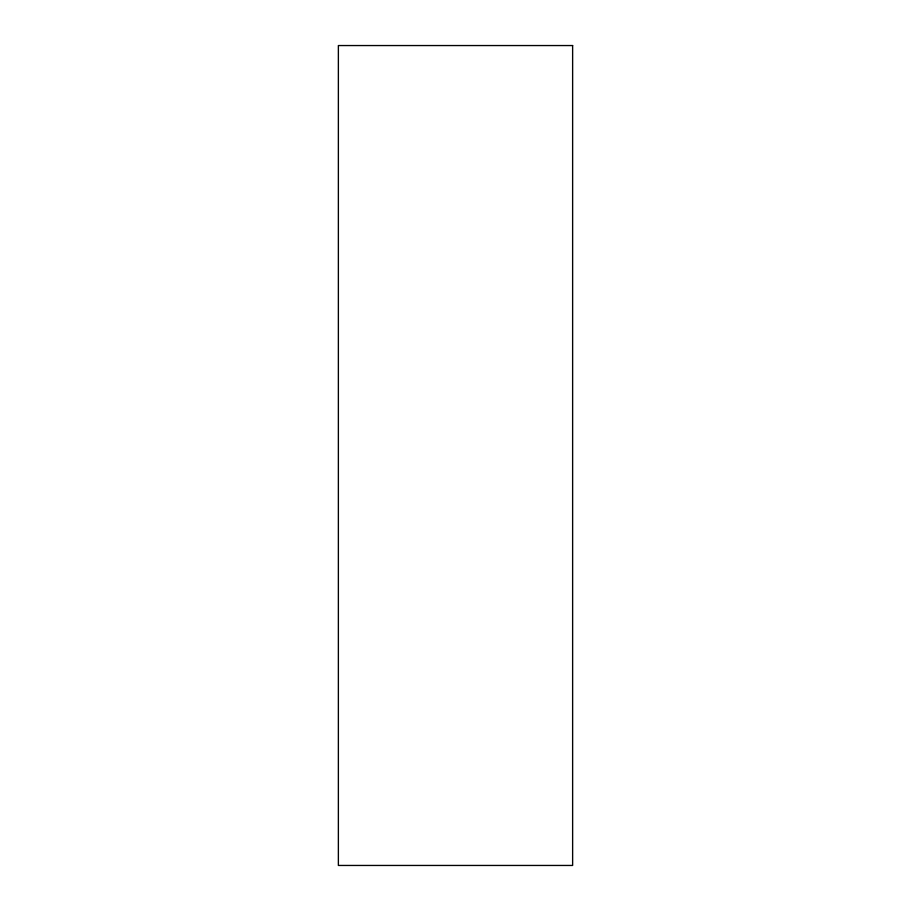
<?xml version="1.0" encoding="UTF-8"?>
<svg xmlns="http://www.w3.org/2000/svg" width="911" height="911" viewBox="0 0 911 911"><rect width="100%" height="100%" fill="white"/><g stroke="black" fill="none" stroke-linecap="round" stroke-linejoin="round"><path stroke-width="1.37" d="M572.632 45.55L338.368 45.55L338.368 865.45L572.632 865.45L572.632 45.55"/></g></svg>
